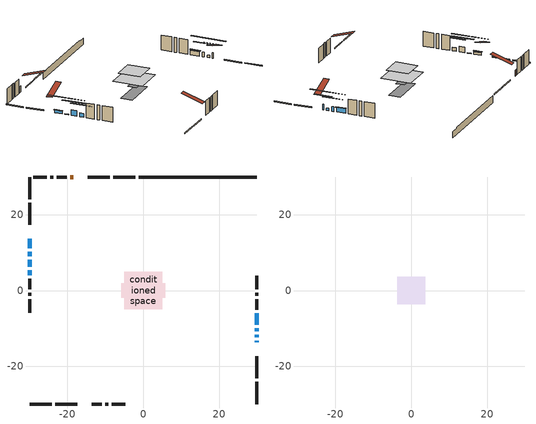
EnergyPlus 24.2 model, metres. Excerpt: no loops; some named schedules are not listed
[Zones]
conditioned space
 floor outside (Floor1 construction): -1.43,-1.43 -1.43,1.43 1.43,1.43 1.43,-1.43 z0.61
 floor adiabatic (AdiabaticFloorConstruction): -4.97,-4.97 -4.97,4.97 4.97,4.97 4.97,-4.97 z3.05
 floor foundation (Slab1 construction): -5.82,-1.95 -5.82,1.95 5.82,1.95 5.82,-1.95 z-1.71
 wall outside (RimJoist1 construction): -2.08,29.94 -7.91,29.94 / -29.94,-29.94 -24.11,-29.94 / -29.94,29.94 -29.94,24.11 / 29.94,-29.94 29.94,-24.11 z0.61:0.91
 wall outside (RimJoist2 construction): -8.84,29.94 -14.67,29.94 / -23.18,-29.94 -17.35,-29.94 / -29.94,23.18 -29.94,17.35 / 29.94,-23.18 29.94,-17.35 z0.61:0.91
 wall outside (AdiabaticWallConstruction 1): -18.4,29.94 -19.23,29.94 z0.61:2.64
 wall outside (AdiabaticWallConstruction): 29.94,-13.62 29.94,-13.31 / -29.94,8.1 -29.94,6.27 z0.61:2.44; -29.94,13.62 -29.94,11.18 z0.61:1.53; 29.94,-12.38 29.94,-11.62 z0.61:1.37; -29.94,10.25 -29.94,9.03 z0.61:0.76; 29.94,-10.69 29.94,-9.93 z0.61:2.14; -29.94,5.34 -29.94,3.97 z0.61:1.83; 29.94,-9 29.94,-5.95 z0.61:2.13
 wall outside (Wall1 construction): -20.15,29.94 -22.85,29.94 / -13.61,-29.94 -10.92,-29.94 / -29.94,3.04 -29.94,0.34 / 29.94,-5.02 29.94,-2.33 z0.61:5.49
 wall outside (Wall2 construction): -23.78,29.94 -24.54,29.94 / -9.99,-29.94 -9.23,-29.94 / -29.94,-0.59 -29.94,-1.35 / 29.94,-1.4 29.94,-0.63 z0.61:5.49
 wall outside (Wall3 construction): -25.47,29.94 -29.01,29.94 / -8.3,-29.94 -4.76,-29.94 / -29.94,-2.28 -29.94,-5.82 / 29.94,0.3 29.94,3.83 z0.61:5.49
 wall foundation (FoundationWall1 construction): -1.15,29.94,-1.71 -1.15,29.94,0.61 26.83,29.94,0.61 26.83,29.94,0.36 29.94,29.94,0.36 29.94,29.94,-1.71
 window (WindowConstruction): 29.94,-13.61 29.94,-13.31 z0.61:2.44
 window (WindowConstruction 5): -29.94,13.61 -29.94,11.18 z0.61:1.52
 window (WindowConstruction 6): 29.94,-12.38 29.94,-11.62 z0.61:1.37
 window (WindowConstruction 7): -29.94,10.25 -29.94,9.03 z0.61:0.76
 window (WindowConstruction 1): 29.94,-10.69 29.94,-9.93 z0.61:2.13
 window (WindowConstruction 2): -29.94,8.1 -29.94,6.27 z0.61:2.44
 window (WindowConstruction 3): -29.94,5.34 -29.94,3.97 z0.61:1.83
 window (WindowConstruction 4): 29.94,-9 29.94,-5.95 z0.61:2.13
 door (Door): -18.41,29.94 -19.22,29.94 z0.61:2.64
 ceiling adiabatic (AdiabaticFloorConstruction): 4.97,-4.97 4.97,4.97 -4.97,4.97 -4.97,-4.97 z3.05
attic - vented
 floor to conditioned space (Floor2 construction Reversed): -3.66,-3.66 -3.66,3.66 3.66,3.66 3.66,-3.66 z5.49
 roof outside (Roof1 construction): -17.48,29.94,5.49 -17.48,22.81,7.86 -15.6,22.81,7.86 -15.6,29.94,5.49; -14.54,-29.94,5.49 -14.54,-22.81,7.86 -16.42,-22.81,7.86 -16.42,-29.94,5.49; -29.94,14.54,5.49 -22.81,14.54,7.86 -22.81,16.42,7.86 -29.94,16.42,5.49; 29.94,-14.54,5.49 22.81,-14.54,7.86 22.81,-16.42,7.86 29.94,-16.42,5.49
shading: 29.94,-10.38 29.94,-16.54 30.35,-16.54 30.35,-10.38 z5.37; -29.94,10.98 -29.94,13.82 -30.35,13.82 -30.35,10.98 z1.73; 29.94,-6.13 29.94,-17.87 30.35,-17.87 30.35,-6.13 z6.86; -29.94,3.54 -29.94,15.74 -30.35,15.74 -30.35,3.54 z6.25; 29.94,-7 29.94,-13.62 30.35,-13.62 30.35,-7 z5.06; -29.94,3.34 -29.94,11.03 -30.35,11.03 -30.35,3.34 z5.37; -29.94,1.04 -29.94,8.27 -30.35,8.27 -30.35,1.04 z4.76; 29.94,-5.75 29.94,-9.2 30.35,-9.2 30.35,-5.75 z2.34
[Building]
Building 1: Terrain=Suburbs
[Site:Location]
Toronto Intl AP_ON: Latitude {deg}=43.68; Longitude {deg}=-79.63; Time Zone {hr}=-5; Elevation {m}=173; Keep Site Location Information=Yes
[Site:GroundTemperature:Shallow]
4.59119, 2.66285, 2.50842, 3.42352, 7.09712, 10.7536, 13.9236, 15.9317, 16.1023, 14.4691, 11.3799, 7.83558
[Site:WaterMainsTemperature]
Calculation Method=Schedule; Temperature Schedule=mains temperature schedule
[Material] Roughness=Rough; Thermal Absorptance=0.9
Name | Thickness {m} | Conductivity {W/m-K} | Density {kg/m3} | Specific Heat {J/kg-K} | Solar Absorptance | Visible Absorptance
asphalt or fiberglass shingles | 0.00635 | 0.162714 | 1121.4 | 1465.45 | 0.4 | 0.4
ceiling loosefill ins | 0.169333 | 0.0480833 | 16.02 | 1046.75 | 0.7 | 0.7
ceiling stud and cavity | 0.1397 | 0.160277 | 65.682 | 1177.47 | 0.7 | 0.7
concrete 4.0 in. | 0.1016 | 1.803125 | 2242.8 | 837.4 | 0.7 | 0.7
concrete 8.0 in. | 0.2032 | 1.803125 | 2242.8 | 837.4 | 0.7 | 0.7
door material | 0.04445 | 0.0639163 | 512.64 | 1214.23 | 0.7 | 0.7
exterior vertical ins | 0.00200675 | 0.029427 | 32.04 | 1214.23 | 0.7 | 0.7
floor covering | 0.0127 | 0.0433444 | 54.468 | 1339.84 | 0.6 | 0.6
floor rigid ins | 0.103632 | 0.029427 | 32.04 | 1214.23 | 0.7 | 0.7
floor rigid ins 1; wall rigid ins 1 | 0.512978 | 0.029427 | 32.04 | 1214.23 | 0.7 | 0.7
floor stud and cavity | 0.1397 | 0.202807 | 92.3553 | 1139.71 | 0.7 | 0.7
floor stud and cavity 1 | 0.1397 | 1.75129 | 37.0049 | 1207.88 | 0.7 | 0.7
furniture material conditioned space 1 | 0.1524 | 0.115458 | 640.8 | 1214.23 | 0.6 | 0.6
gypsum board | 0.0127 | 0.160291 | 801 | 837.4 | 0.6 | 0.6
gypsum board 1 | 0.0127 | 0.160291 | 801 | 837.4 | 0.7 | 0.7
osb sheathing 0.5 in. | 0.0127 | 0.115458 | 512.64 | 1214.23 | 0.7 | 0.7
osb sheathing 0.75 in. | 0.01905 | 0.115458 | 512.64 | 1214.23 | 0.7 | 0.7
osb sheathing 2.0 in. | 0.0508 | 0.115458 | 512.64 | 1214.23 | 0.7 | 0.7
rim joist rigid ins; wall rigid ins | 0.051816 | 0.029427 | 32.04 | 1214.23 | 0.7 | 0.7
rim joist stud and cavity | 0.0508 | 0.0406006 | 125.044 | 1163.47 | 0.6 | 0.6
rim joist stud and cavity 1 | 0.0508 | 0.0448274 | 125.044 | 1163.47 | 0.6 | 0.6
wall stud and cavity | 0.1397 | 0.216775 | 139.0536 | 1170.24 | 0.7 | 0.7
wall stud and cavity 1 | 0.1397 | 0.306335 | 139.0536 | 1170.24 | 0.7 | 0.7
wall stud and cavity 2 | 0.1397 | 0.212707 | 139.0536 | 1170.24 | 0.7 | 0.7
wall stud and cavity 3 | 0.0889 | 0.380278 | 52.3479 | 1209.89 | 0.7 | 0.7
wall stud and cavity 4 | 0.0889 | 0.391764 | 83.0341 | 1211.67 | 0.7 | 0.7
wood siding | 0.0254 | 0.102417 | 544.68 | 1172.36 | 0.4 | 0.4
wood siding 1; wood siding 2; wood siding 3 | 0.0254 | 0.102417 | 544.68 | 1172.36 | 0.7 | 0.7
[WindowMaterial:SimpleGlazingSystem]
Name | U-Factor {W/m2-K} | Solar Heat Gain Coefficient
WindowMaterial | 3.07293 | 0.36
WindowMaterial 1 | 2.941204 | 0.65
WindowMaterial 2 | 2.8867 | 0.7
WindowMaterial 3 | 2.915653 | 0.67
WindowMaterial 4 | 2.93609 | 0.65
WindowMaterial 5 | 2.97187 | 0.61
WindowMaterial 6 | 3.04795 | 0.33
[Construction]
AdiabaticFloorConstruction: floor stud and cavity 1, floor rigid ins 1, osb sheathing 0.75 in., floor covering
AdiabaticWallConstruction: wood siding 2, wall rigid ins 1, wall stud and cavity 3, gypsum board
AdiabaticWallConstruction 1: wood siding 3, wall rigid ins 1, wall stud and cavity 3, gypsum board
Door: door material
Floor1 construction: floor stud and cavity, floor rigid ins, osb sheathing 0.75 in., floor covering
Floor2 construction Reversed: gypsum board, ceiling stud and cavity, ceiling loosefill ins
FoundationWall1 construction: concrete 8.0 in., gypsum board 1
furniture construction conditioned space 1: furniture material conditioned space 1
PartitionWallConstruction: gypsum board, wall stud and cavity 4, gypsum board
RimJoist1 construction: wood siding 1, rim joist rigid ins, osb sheathing 2.0 in., rim joist stud and cavity
RimJoist2 construction: wood siding 1, osb sheathing 2.0 in., rim joist stud and cavity 1
Roof1 construction: asphalt or fiberglass shingles
Slab1 construction: concrete 4.0 in.
Wall1 construction: wood siding, wall rigid ins, osb sheathing 0.5 in., wall stud and cavity, gypsum board
Wall2 construction: wood siding, wall rigid ins, osb sheathing 0.5 in., wall stud and cavity 1, gypsum board
Wall3 construction: wood siding, wall rigid ins, osb sheathing 0.5 in., wall stud and cavity 2, gypsum board
WindowConstruction: WindowMaterial
WindowConstruction 1; WindowConstruction 4: WindowMaterial 1
WindowConstruction 2: WindowMaterial 2
WindowConstruction 3: WindowMaterial 3
WindowConstruction 5: WindowMaterial 4
WindowConstruction 6: WindowMaterial 5
WindowConstruction 7: WindowMaterial 6
[Zone] Multiplier=1; Part of Total Floor Area=Yes
Name | Volume {m3}
attic - vented | 20.688
conditioned space | 374.4
[Space]
Name | Zone | Volume {m3}
attic - vented 1 | attic - vented | 20.688
conditioned space 1 | conditioned space | 374.4
[ZoneInfiltration:EffectiveLeakageArea]
infil attic - vented 1: Zone or Space=attic - vented 1; Schedule=Always On Discrete; Effective Air Leakage Area {cm2}=2218.35; Stack Coefficient=0.000165305; Wind Coefficient=8.68686e-06
[ZoneMixing]
whole house fan mix: Zone or Space=attic - vented; Schedule=Always On Continuous; Design Flow Rate Calculation Method=Flow/Zone; Design Flow Rate {m3/s}=0; Source Zone or Space=conditioned space
[SurfaceProperty:ExposedFoundationPerimeter]
Slab1: Exposed Perimeter Calculation Method=TotalExposedPerimeter; Total Exposed Perimeter {m}=31.091
[InternalMass] Zone or ZoneList=conditioned space; Space or SpaceList=conditioned space 1
Name | Construction | Surface Area {m2}
furniture mass conditioned space 1 | furniture construction conditioned space 1 | 61.0442
partition wall mass | PartitionWallConstruction | 152.61
[Lights]
interior lighting: Zone or ZoneList or Space or SpaceList=conditioned space 1; Schedule=interior lighting schedule; Design Level Calculation Method=LightingLevel; Lighting Level {W}=343.2; Return Air Fraction=0; Fraction Radiant=0.6; Fraction Visible=0.2; Fraction Replaceable=1
[People]
occupants: Zone or ZoneList or Space or SpaceList=conditioned space 1; Number of People Schedule=occupants schedule; Number of People Calculation Method=People; Number of People=3; Fraction Radiant=0.314171; Sensible Heat Fraction=0.56303; Activity Level Schedule=occupants activity schedule; Carbon Dioxide Generation Rate {m3/s-W}=0; Enable ASHRAE 55 Comfort Warnings=No; Mean Radiant Temperature Calculation Type=EnclosureAveraged
[ElectricEquipment] Zone or ZoneList or Space or SpaceList=conditioned space 1; Design Level Calculation Method=EquipmentLevel
Name | Schedule | Design Level {W} | Fraction Latent | Fraction Radiant | Fraction Lost
clothes dryer | clothes dryer schedule | 140.772 | 0.015 | 0.081 | 0.85
clothes washer | clothes washer schedule | 32.1985 | 0.03 | 0.162 | 0.7
cooking range | cooking range schedule | 215.147 | 0.08 | 0.432 | 0.2
dishwasher | dishwasher schedule | 66.8632 | 0.3 | 0.18 | 0.4
fridge | fridge schedule | 72.9452 | 0 | 0.6 | 0
mech vent bath fan 0 | mech vent bath fan 0 schedule | 50.2 | 0 | 0 | 1
mech vent bath fan 1 | mech vent bath fan 1 schedule | 50.2 | 0 | 0 | 1
mech vent house fan | mech vent house fan schedule | 0 | 0 | 0 | 1
mech vent house fan cfis | mech vent house fan cfis schedule | 0 | 0 | 0 | 0
mech vent range fan 0 | mech vent range fan 0 schedule | 57 | 0 | 0 | 1
misc plug loads | misc plug loads schedule | 494.7 | 0.045 | 0.513 | 0.1
whole house fan | Always On Discrete | 0 | 0 | 0 | 1
[OtherEquipment] Zone or ZoneList or Space or SpaceList=conditioned space 1; Design Level Calculation Method=EquipmentLevel
Name | Fuel Type | Schedule | Design Level {W} | Fraction Latent | Fraction Radiant | Fraction Lost
clothes dryer 1 | Electricity | clothes dryer schedule | 0 | 0.015 | 0.081 | 0.85
cooking range 1 | Electricity | cooking range schedule | 0 | 0.08 | 0.432 | 0.2
general water use latent | None | general water use schedule | 62.594 | 1 | 0 | 0
general water use sensible | None | general water use schedule | -61.6891 | 0 | 0.6 | 0
mech vent house fan latent load | None | Always On Discrete | 0 | 1 | 0 | 0
mech vent house fan sensible load | None | Always On Discrete | 0 | 0 | 0 | 0
water heater energy adjustment1 | NaturalGas | Always On Discrete | 0.01 | 0 | 0 | 1
[ZoneInfiltration:DesignFlowRate] Zone or ZoneList or Space or SpaceList=conditioned space 1; Schedule=Always On Discrete; Design Flow Rate Calculation Method=Flow/Zone; Design Flow Rate {m3/s}=0
infil flow; natural vent flow; whole house fan flow
[AvailabilityManager:Scheduled]
central ac and furnace airloop Availability Manager: Schedule=Always On Discrete
[Foundation:Kiva]
Foundation Kiva 1: Initial Indoor Air Temperature {C}=18; Wall Height Above Grade {m}=0.609996; Wall Depth Below Slab {m}=0.2032; Custom Block Material Name 1=exterior vertical ins; Custom Block Depth 1 {m}=2.31999; Custom Block X Position 1 {m}=0.2159; Custom Block Z Position 1 {m}=0
[Foundation:Kiva:Settings]
Soil Conductivity {W/m-K}=0.849921; Soil Density {kg/m3}=1842.3; Soil Specific Heat {J/kg-K}=418.7; Ground Solar Absorptivity=0.9; Ground Thermal Absorptivity=0.9; Ground Surface Roughness {m}=0.03; Far-Field Width {m}=40; Deep-Ground Boundary Condition=ZeroFlux; Deep-Ground Depth {m}=40; Minimum Cell Dimension {m}=0.2; Maximum Cell Growth Coefficient=3; Simulation Timestep=Timestep
[Exterior:Lights]
exterior lighting: Schedule=exterior lighting schedule; Design Level {W}=75.6
[EnergyManagementSystem:GlobalVariable]
central_ac_and_furnace_airloop_Fan_RTF
infil_program_Qfan
infil_program_Qinf
natural_vent_program_Qnv
natural_vent_program_Qwhf
[EnergyManagementSystem:Sensor]
Name | Output:Variable or Output:Meter Index Key | Output:Variable or Output:Meter
airflow_gain | infil flow | Infiltration Sensible Heat Gain Energy
airflow_gain_1 | natural vent flow | Infiltration Sensible Heat Gain Energy
airflow_gain_2 | whole house fan flow | Infiltration Sensible Heat Gain Energy
airflow_loss | infil flow | Infiltration Sensible Heat Loss Energy
airflow_loss_1 | natural vent flow | Infiltration Sensible Heat Loss Energy
airflow_loss_2 | whole house fan flow | Infiltration Sensible Heat Loss Energy
clg_load_cond |  | Cooling:EnergyTransfer:Zone:CONDITIONED SPACE
clg_sp_s; clg_sp_s_1 | cooling setpoint | Schedule Value
clothes_dryer_exhaust_0_sch_s | clothes dryer exhaust 0 schedule | Schedule Value
cool_season | cooling season schedule | Schedule Value
htg_load_cond |  | Heating:EnergyTransfer:Zone:CONDITIONED SPACE
htg_sp_s; htg_sp_s_1 | heating setpoint | Schedule Value
ig_ee_conv | clothes dryer | Electric Equipment Convective Heating Energy
ig_ee_conv_2 | cooking range | Electric Equipment Convective Heating Energy
ig_ee_conv_4 | fridge | Electric Equipment Convective Heating Energy
ig_ee_conv_5 | misc plug loads | Electric Equipment Convective Heating Energy
ig_ee_conv_6 | whole house fan | Electric Equipment Convective Heating Energy
ig_ee_rad | clothes dryer | Electric Equipment Radiant Heating Energy
ig_ee_rad_2 | cooking range | Electric Equipment Radiant Heating Energy
ig_ee_rad_4 | fridge | Electric Equipment Radiant Heating Energy
ig_ee_rad_5 | misc plug loads | Electric Equipment Radiant Heating Energy
ig_ee_rad_6 | whole house fan | Electric Equipment Radiant Heating Energy
ig_lgt_conv | interior lighting | Lights Convective Heating Energy
ig_lgt_rad | interior lighting | Lights Radiant Heating Energy
ig_lgt_vis | interior lighting | Lights Visible Radiation Heating Energy
ig_oe_conv | clothes dryer 1 | Other Equipment Convective Heating Energy
ig_oe_conv_1 | cooking range 1 | Other Equipment Convective Heating Energy
ig_oe_conv_2 | general water use latent | Other Equipment Convective Heating Energy
ig_oe_conv_3 | general water use sensible | Other Equipment Convective Heating Energy
ig_oe_conv_4 | water heater energy adjustment1 | Other Equipment Convective Heating Energy
ig_oe_rad | clothes dryer 1 | Other Equipment Radiant Heating Energy
ig_oe_rad_1 | cooking range 1 | Other Equipment Radiant Heating Energy
ig_oe_rad_2 | general water use latent | Other Equipment Radiant Heating Energy
ig_oe_rad_3 | general water use sensible | Other Equipment Radiant Heating Energy
ig_oe_rad_4 | water heater energy adjustment1 | Other Equipment Radiant Heating Energy
ig_ppl_conv | occupants | People Convective Heating Energy
ig_ppl_rad | occupants | People Radiant Heating Energy
im_conv | furniture mass conditioned space 1 | Surface Inside Face Convection Heat Gain Energy
im_conv_1 | partition wall mass | Surface Inside Face Convection Heat Gain Energy
im_ig | furniture mass conditioned space 1 | Surface Inside Face Internal Gains Radiation Heat Gain Energy
im_ig_1 | partition wall mass | Surface Inside Face Internal Gains Radiation Heat Gain Energy
im_lgt | furniture mass conditioned space 1 | Surface Inside Face Lights Radiation Heat Gain Energy
im_lgt_1 | partition wall mass | Surface Inside Face Lights Radiation Heat Gain Energy
im_sol | furniture mass conditioned space 1 | Surface Inside Face Solar Radiation Heat Gain Energy
im_sol_1 | partition wall mass | Surface Inside Face Solar Radiation Heat Gain Energy
im_surf | furniture mass conditioned space 1 | Surface Inside Face Net Surface Thermal Radiation Heat Gain Energy
im_surf_1 | partition wall mass | Surface Inside Face Net Surface Thermal Radiation Heat Gain Energy
mech_vent_bath_fan_0_sch_s | mech vent bath fan 0 schedule | Schedule Value
mech_vent_bath_fan_1_sch_s | mech vent bath fan 1 schedule | Schedule Value
mech_vent_range_fan_0_sch_s | mech vent range fan 0 schedule | Schedule Value
mv_conv | mech vent bath fan 0 | Electric Equipment Convective Heating Energy
mv_conv_1 | mech vent bath fan 1 | Electric Equipment Convective Heating Energy
mv_conv_2 | mech vent house fan | Electric Equipment Convective Heating Energy
mv_conv_3 | mech vent house fan cfis | Electric Equipment Convective Heating Energy
mv_conv_4 | mech vent range fan 0 | Electric Equipment Convective Heating Energy
mv_conv_5 | mech vent house fan latent load | Other Equipment Convective Heating Energy
mv_conv_6 | mech vent house fan sensible load | Other Equipment Convective Heating Energy
mv_rad | mech vent bath fan 0 | Electric Equipment Radiant Heating Energy
mv_rad_1 | mech vent bath fan 1 | Electric Equipment Radiant Heating Energy
mv_rad_2 | mech vent house fan | Electric Equipment Radiant Heating Energy
mv_rad_3 | mech vent house fan cfis | Electric Equipment Radiant Heating Energy
mv_rad_4 | mech vent range fan 0 | Electric Equipment Radiant Heating Energy
mv_rad_5 | mech vent house fan latent load | Other Equipment Radiant Heating Energy
mv_rad_6 | mech vent house fan sensible load | Other Equipment Radiant Heating Energy
natural_vent_s | natural vent schedule | Schedule Value
out_pb_s |  | Site Outdoor Air Barometric Pressure
out_wt_s |  | Site Outdoor Air Humidity Ratio
site_vw_s |  | Site Wind Speed
ss_back_out | Window1 | Surface Window Shortwave from Zone Back Out Window Heat Transfer Rate
ss_back_out_1 | Window10 | Surface Window Shortwave from Zone Back Out Window Heat Transfer Rate
ss_back_out_2 | Window12 | Surface Window Shortwave from Zone Back Out Window Heat Transfer Rate
ss_back_out_3 | Window13 | Surface Window Shortwave from Zone Back Out Window Heat Transfer Rate
ss_back_out_4 | Window3 | Surface Window Shortwave from Zone Back Out Window Heat Transfer Rate
ss_back_out_5 | Window4 | Surface Window Shortwave from Zone Back Out Window Heat Transfer Rate
ss_back_out_6 | Window5 | Surface Window Shortwave from Zone Back Out Window Heat Transfer Rate
ss_back_out_7 | Window6 | Surface Window Shortwave from Zone Back Out Window Heat Transfer Rate
ss_conv | Door1 | Surface Inside Face Convection Heat Gain Energy
ss_conv_1 | Window1 | Surface Inside Face Convection Heat Gain Energy
ss_conv_2 | Window10 | Surface Inside Face Convection Heat Gain Energy
ss_conv_3 | Window12 | Surface Inside Face Convection Heat Gain Energy
ss_conv_4 | Window13 | Surface Inside Face Convection Heat Gain Energy
ss_conv_5 | Window3 | Surface Inside Face Convection Heat Gain Energy
ss_conv_6 | Window4 | Surface Inside Face Convection Heat Gain Energy
ss_conv_7 | Window5 | Surface Inside Face Convection Heat Gain Energy
ss_conv_8 | Window6 | Surface Inside Face Convection Heat Gain Energy
ss_ig | Door1 | Surface Inside Face Internal Gains Radiation Heat Gain Energy
ss_ig_1 | Window1 | Surface Inside Face Internal Gains Radiation Heat Gain Energy
ss_ig_2 | Window10 | Surface Inside Face Internal Gains Radiation Heat Gain Energy
ss_ig_3 | Window12 | Surface Inside Face Internal Gains Radiation Heat Gain Energy
ss_ig_4 | Window13 | Surface Inside Face Internal Gains Radiation Heat Gain Energy
ss_ig_5 | Window3 | Surface Inside Face Internal Gains Radiation Heat Gain Energy
ss_ig_6 | Window4 | Surface Inside Face Internal Gains Radiation Heat Gain Energy
ss_ig_7 | Window5 | Surface Inside Face Internal Gains Radiation Heat Gain Energy
ss_ig_8 | Window6 | Surface Inside Face Internal Gains Radiation Heat Gain Energy
ss_lgt | Door1 | Surface Inside Face Lights Radiation Heat Gain Energy
ss_sol | Door1 | Surface Inside Face Solar Radiation Heat Gain Energy
ss_surf | Door1 | Surface Inside Face Net Surface Thermal Radiation Heat Gain Energy
ss_surf_1 | Window1 | Surface Inside Face Net Surface Thermal Radiation Heat Gain Energy
ss_surf_2 | Window10 | Surface Inside Face Net Surface Thermal Radiation Heat Gain Energy
ss_surf_3 | Window12 | Surface Inside Face Net Surface Thermal Radiation Heat Gain Energy
ss_surf_4 | Window13 | Surface Inside Face Net Surface Thermal Radiation Heat Gain Energy
ss_surf_5 | Window3 | Surface Inside Face Net Surface Thermal Radiation Heat Gain Energy
ss_surf_6 | Window4 | Surface Inside Face Net Surface Thermal Radiation Heat Gain Energy
ss_surf_7 | Window5 | Surface Inside Face Net Surface Thermal Radiation Heat Gain Energy
ss_surf_8 | Window6 | Surface Inside Face Net Surface Thermal Radiation Heat Gain Energy
ss_trans_in | Window1 | Surface Window Transmitted Solar Radiation Rate
ss_trans_in_1 | Window10 | Surface Window Transmitted Solar Radiation Rate
ss_trans_in_2 | Window12 | Surface Window Transmitted Solar Radiation Rate
ss_trans_in_3 | Window13 | Surface Window Transmitted Solar Radiation Rate
ss_trans_in_4 | Window3 | Surface Window Transmitted Solar Radiation Rate
ss_trans_in_5 | Window4 | Surface Window Transmitted Solar Radiation Rate
ss_trans_in_6 | Window5 | Surface Window Transmitted Solar Radiation Rate
ss_trans_in_7 | Window6 | Surface Window Transmitted Solar Radiation Rate
ss_trans_out | Window1 | Surface Inside Face Initial Transmitted Diffuse Transmitted Out Window Solar Radiation Rate
ss_trans_out_1 | Window10 | Surface Inside Face Initial Transmitted Diffuse Transmitted Out Window Solar Radiation Rate
ss_trans_out_2 | Window12 | Surface Inside Face Initial Transmitted Diffuse Transmitted Out Window Solar Radiation Rate
ss_trans_out_3 | Window13 | Surface Inside Face Initial Transmitted Diffuse Transmitted Out Window Solar Radiation Rate
ss_trans_out_4 | Window3 | Surface Inside Face Initial Transmitted Diffuse Transmitted Out Window Solar Radiation Rate
ss_trans_out_5 | Window4 | Surface Inside Face Initial Transmitted Diffuse Transmitted Out Window Solar Radiation Rate
ss_trans_out_6 | Window5 | Surface Inside Face Initial Transmitted Diffuse Transmitted Out Window Solar Radiation Rate
ss_trans_out_7 | Window6 | Surface Inside Face Initial Transmitted Diffuse Transmitted Out Window Solar Radiation Rate
s_conv | Floor1 | Surface Inside Face Convection Heat Gain Energy
s_conv_1 | Floor2 | Surface Inside Face Convection Heat Gain Energy
s_conv_10 | RimJoist2:180 | Surface Inside Face Convection Heat Gain Energy
s_conv_11 | RimJoist2:270 | Surface Inside Face Convection Heat Gain Energy
s_conv_12 | RimJoist2:90 | Surface Inside Face Convection Heat Gain Energy
s_conv_13 | Slab1 | Surface Inside Face Convection Heat Gain Energy
s_conv_14 | Wall1:0 | Surface Inside Face Convection Heat Gain Energy
s_conv_15 | Wall1:180 | Surface Inside Face Convection Heat Gain Energy
s_conv_16 | Wall1:270 | Surface Inside Face Convection Heat Gain Energy
s_conv_17 | Wall1:90 | Surface Inside Face Convection Heat Gain Energy
s_conv_18 | Wall2:0 | Surface Inside Face Convection Heat Gain Energy
s_conv_19 | Wall2:180 | Surface Inside Face Convection Heat Gain Energy
s_conv_2 | FoundationWall1 | Surface Inside Face Convection Heat Gain Energy
s_conv_20 | Wall2:270 | Surface Inside Face Convection Heat Gain Energy
s_conv_21 | Wall2:90 | Surface Inside Face Convection Heat Gain Energy
s_conv_22 | Wall3:0 | Surface Inside Face Convection Heat Gain Energy
s_conv_23 | Wall3:180 | Surface Inside Face Convection Heat Gain Energy
s_conv_24 | Wall3:270 | Surface Inside Face Convection Heat Gain Energy
s_conv_25 | Wall3:90 | Surface Inside Face Convection Heat Gain Energy
s_conv_3 | inferred conditioned ceiling | Surface Inside Face Convection Heat Gain Energy
s_conv_4 | inferred conditioned floor | Surface Inside Face Convection Heat Gain Energy
s_conv_5 | RimJoist1:0 | Surface Inside Face Convection Heat Gain Energy
s_conv_6 | RimJoist1:180 | Surface Inside Face Convection Heat Gain Energy
s_conv_7 | RimJoist1:270 | Surface Inside Face Convection Heat Gain Energy
s_conv_8 | RimJoist1:90 | Surface Inside Face Convection Heat Gain Energy
s_conv_9 | RimJoist2:0 | Surface Inside Face Convection Heat Gain Energy
s_ig | Floor1 | Surface Inside Face Internal Gains Radiation Heat Gain Energy
s_ig_1 | Floor2 | Surface Inside Face Internal Gains Radiation Heat Gain Energy
s_ig_10 | RimJoist2:180 | Surface Inside Face Internal Gains Radiation Heat Gain Energy
s_ig_11 | RimJoist2:270 | Surface Inside Face Internal Gains Radiation Heat Gain Energy
s_ig_12 | RimJoist2:90 | Surface Inside Face Internal Gains Radiation Heat Gain Energy
s_ig_13 | Slab1 | Surface Inside Face Internal Gains Radiation Heat Gain Energy
s_ig_14 | Wall1:0 | Surface Inside Face Internal Gains Radiation Heat Gain Energy
s_ig_15 | Wall1:180 | Surface Inside Face Internal Gains Radiation Heat Gain Energy
s_ig_16 | Wall1:270 | Surface Inside Face Internal Gains Radiation Heat Gain Energy
s_ig_17 | Wall1:90 | Surface Inside Face Internal Gains Radiation Heat Gain Energy
s_ig_18 | Wall2:0 | Surface Inside Face Internal Gains Radiation Heat Gain Energy
s_ig_19 | Wall2:180 | Surface Inside Face Internal Gains Radiation Heat Gain Energy
s_ig_2 | FoundationWall1 | Surface Inside Face Internal Gains Radiation Heat Gain Energy
s_ig_20 | Wall2:270 | Surface Inside Face Internal Gains Radiation Heat Gain Energy
